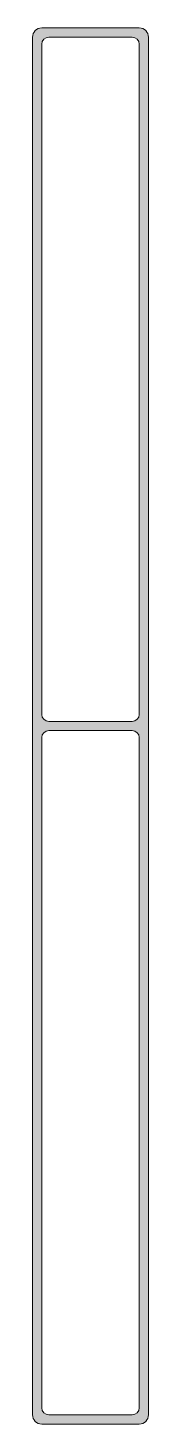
# Model space of a CAD drawing. Header units: metres. Extents: x -13 to 13, y -300 to 0.
import ezdxf

# ---------------------------------------------------------------- set-up
doc = ezdxf.new("R2010")
doc.units = ezdxf.units.M
doc.linetypes.add('Dash', pattern=[6.35, 3.175, -3.175])
doc.layers.add('A-DETL-GENF', color=92, linetype='Continuous', lineweight=18)
doc.layers.add('A-DETL-GENF-HDLN', color=1, linetype='Dash', lineweight=18)

# ---------------------------------------------------------------- blocks, each defined once
blk = doc.blocks.new('20 carrosserieprofiel - 25x300-1458055-00_0 Basismaterialen')
at = {"layer": 'A-DETL-GENF-HDLN', "linetype": 'Continuous'}
h = blk.add_hatch(color=256, dxfattribs=at)
h.paths.add_polyline_path([(-10.5, -300), (10.5, -300), (11.02, -299.93), (11.5, -299.73), (11.91, -299.41), (12.23, -299), (12.43, -298.52), (12.5, -298), (12.5, -2), (12.43, -1.48), (12.23, -1), (11.91, -0.59), (11.5, -0.27), (11.02, -0.07), (10.5, 0), (-10.5, 0), (-11.02, -0.07), (-11.5, -0.27), (-11.91, -0.59), (-12.23, -1), (-12.43, -1.48), (-12.5, -2), (-12.5, -298), (-12.43, -298.52), (-12.23, -299), (-11.91, -299.41), (-11.5, -299.73), (-11.02, -299.93)])
h.paths.add_polyline_path([(-9, -298), (-9.39, -297.95), (-9.75, -297.8), (-10.06, -297.56), (-10.3, -297.25), (-10.45, -296.89), (-10.5, -296.5), (-10.45, -152.11), (-10.3, -151.75), (-10.06, -151.44), (-9.75, -151.2), (-9.39, -151.05), (-9, -151), (9.39, -151.05), (9.75, -151.2), (10.06, -151.44), (10.3, -151.75), (10.45, -152.11), (10.5, -152.5), (10.45, -296.89), (10.3, -297.25), (10.06, -297.56), (9.75, -297.8), (9.39, -297.95), (9, -298)])
h.paths.add_polyline_path([(-9, -149), (-9.39, -148.95), (-9.75, -148.8), (-10.06, -148.56), (-10.3, -148.25), (-10.45, -147.89), (-10.5, -147.5), (-10.45, -3.11), (-10.3, -2.75), (-10.06, -2.44), (-9.75, -2.2), (-9.39, -2.05), (-9, -2), (9.39, -2.05), (9.75, -2.2), (10.06, -2.44), (10.3, -2.75), (10.45, -3.11), (10.5, -3.5), (10.45, -147.89), (10.3, -148.25), (10.06, -148.56), (9.75, -148.8), (9.39, -148.95), (9, -149)])
at = {"layer": 'A-DETL-GENF'}
for p, q in [((10.5, 0), (-10.5, 0)), ((-12.5, -2), (-12.5, -298)), ((-9, -2), (9, -2)), ((12.5, -298), (12.5, -2)), ((-10.5, -147.5), (-10.5, -3.5)), ((10.5, -3.5), (10.5, -147.5)), ((9, -149), (-9, -149)), ((-10.5, -296.5), (-10.5, -152.5)), ((-9, -151), (9, -151)), ((10.5, -152.5), (10.5, -296.5)), ((-10.5, -300), (10.5, -300)), ((9, -298), (-9, -298))]:
    blk.add_line(p, q, dxfattribs=at)
for centre, radius, start, end in [((10.5, -2), 2, 360, 90), ((-10.5, -2), 2, 90, 180), ((-9, -3.5), 1.5, 90, 180), ((9, -3.5), 1.5, 0, 90), ((-9, -147.5), 1.5, 180, 270), ((9, -147.5), 1.5, 270, 0), ((-9, -152.5), 1.5, 90, 180), ((9, -152.5), 1.5, 360, 90), ((-9, -296.5), 1.5, 180, 270), ((9, -296.5), 1.5, 270, 0), ((-10.5, -298), 2, 180, 270), ((10.5, -298), 2, 270, 360)]:
    blk.add_arc(centre, radius, start, end, dxfattribs=at)

msp = doc.modelspace()

# ---------------------------------------------------------------- block references
msp.add_blockref('20 carrosserieprofiel - 25x300-1458055-00_0 Basismaterialen', (0, 0))

doc.saveas('drawing.dxf')
